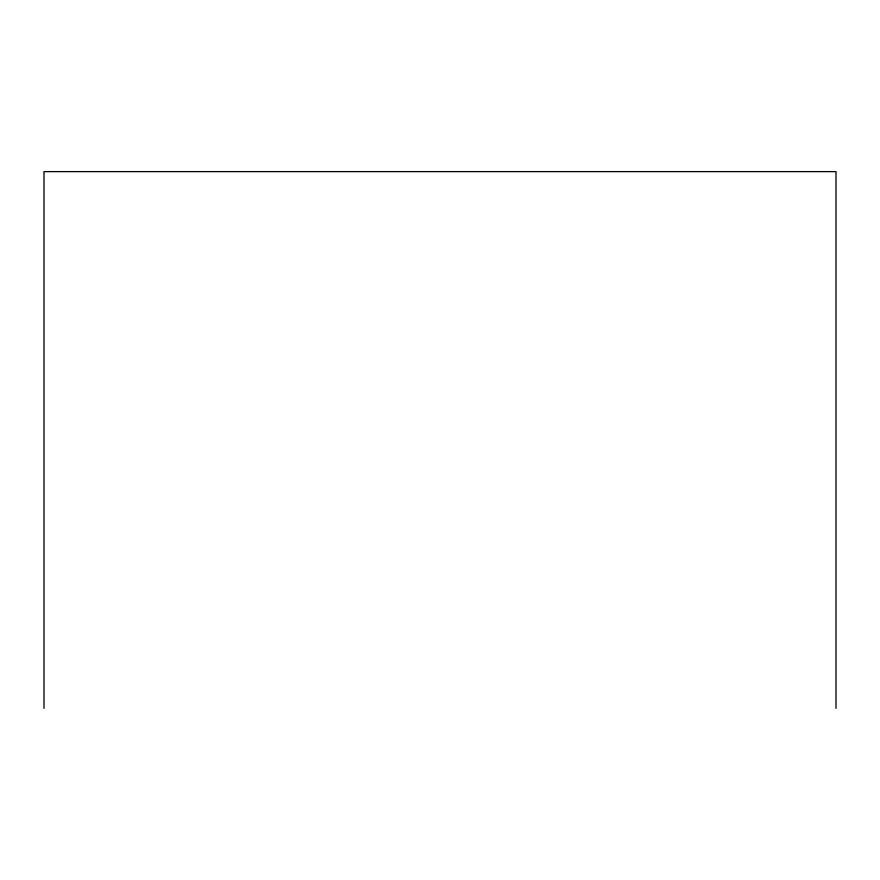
<?xml version="1.0" encoding="UTF-8"?>
<svg xmlns="http://www.w3.org/2000/svg" width="880" height="880" viewBox="0 0 880 880"><rect width="100%" height="100%" fill="white"/><g stroke="black" fill="none" stroke-linecap="round" stroke-linejoin="round"><path stroke-width="1.32" d="M836 708.378L836 171.622L44 171.622L44 708.378"/></g></svg>
